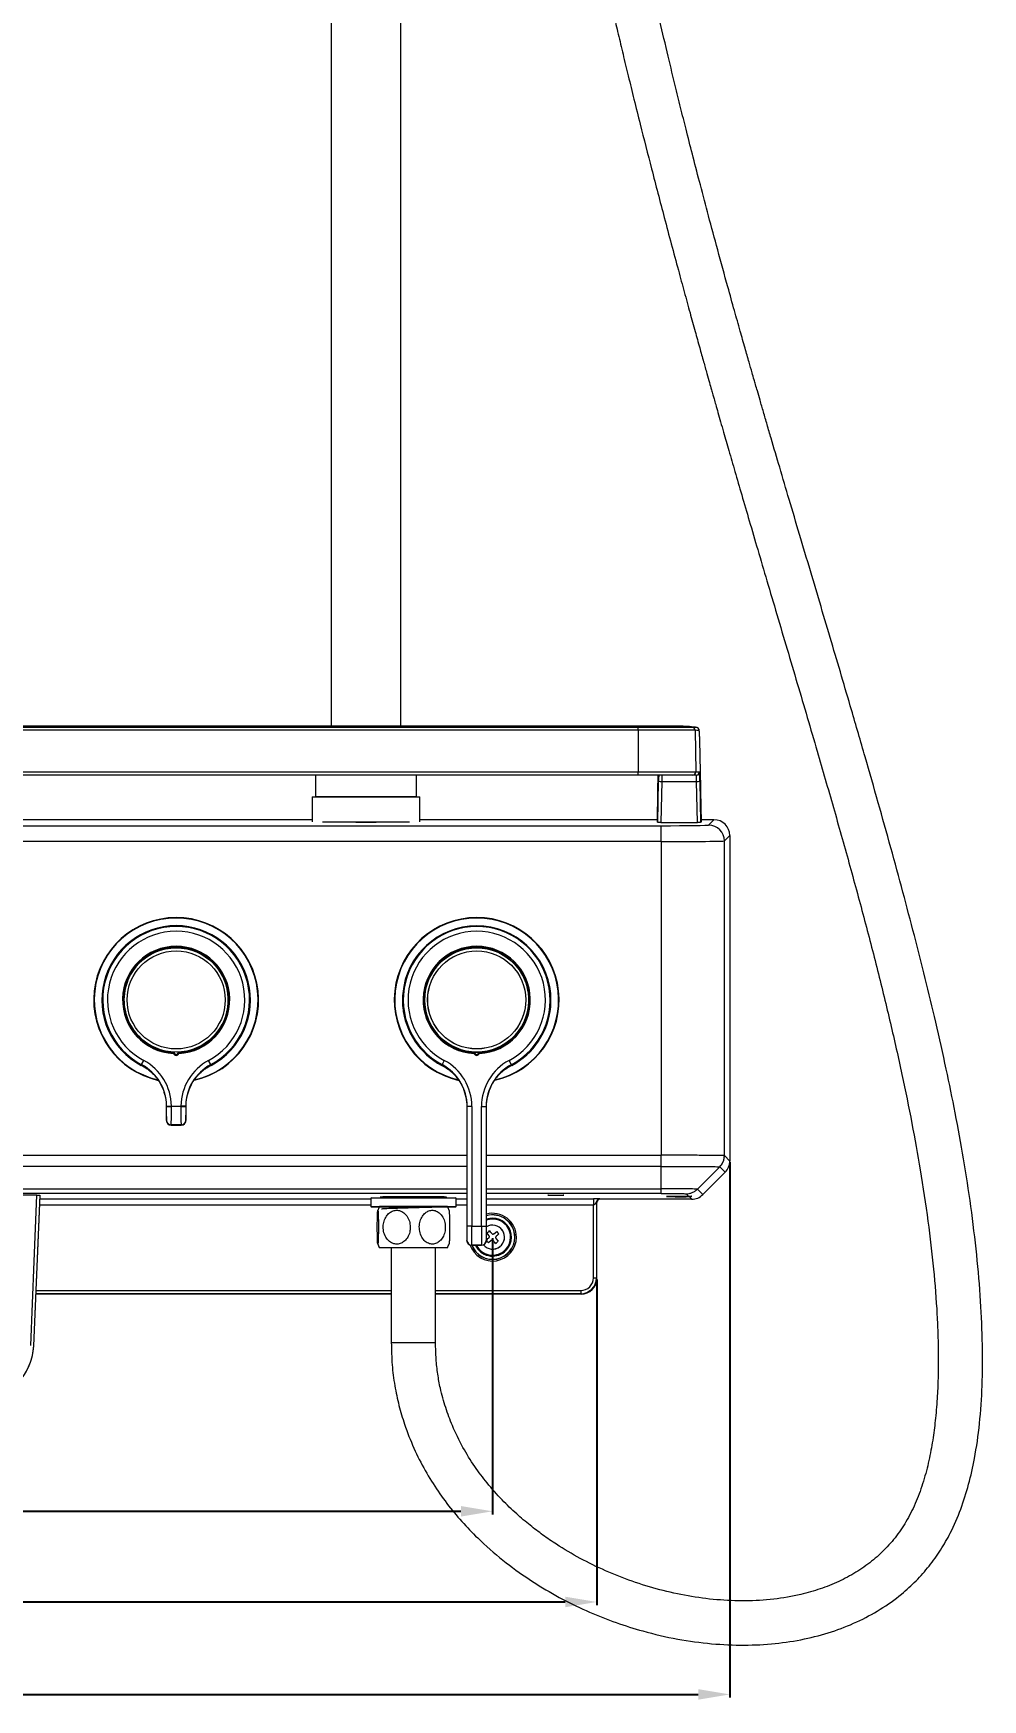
# Model space of a CAD drawing. Extents: x 1944 to 4044, y -46 to 2924.
# Drawn here: x 2562 to 2862, y 397 to 924 of the extents above; entities that cross this region are included whole.
import ezdxf

# ---------------------------------------------------------------- set-up
doc = ezdxf.new("R2010")
doc.units = 0
doc.header["$LTSCALE"] = 23.1
doc.layers.get('0').update_dxf_attribs({"linetype": 'CONTINUOUS'})
doc.layers.get('Defpoints').update_dxf_attribs({"linetype": 'CONTINUOUS'})
doc.styles.get("Standard").update_dxf_attribs({"font": 'txt.shx', "bigfont": 'whgtxt.shx'})
doc.dimstyles.get("Standard").update_dxf_attribs({"dimtxt": 2.5, "dimasz": 0.18, "dimexe": 0.18, "dimexo": 0.0625, "dimgap": 0.09, "dimtad": 0, "dimtih": 1, "dimtoh": 1, "dimdec": 4, "dimzin": 0, "dimdsep": 46, "dimtxsty": 'Standard', "dimcen": 0.09, "dimadec": 0, "dimazin": 0, "dimtp": 0.001, "dimtm": 0.001, "dimtfac": 1, "dimtdec": 4, "dimtofl": 0, "dimtmove": 0, "dimatfit": 0, "dimfxl": 0, "dimtolj": 1, "dimtzin": 0, "dimarcsym": 0})

# ---------------------------------------------------------------- blocks, each defined once
blk = doc.blocks.new('*D80')
at = {"color": 2, "lineweight": -2, "transparency": 16777216}
for p, q in [((2281.88, 566.87), (2281.88, 397.58)), ((2781.88, 566.87), (2781.88, 397.58)), ((2291.88, 398.58), (2771.88, 398.58))]:
    blk.add_line(p, q, dxfattribs=at)
at = {"color": 2, "transparency": 16777216}
for points in [[(2291.88, 400.25), (2291.88, 396.91), (2281.88, 398.58)], [(2771.88, 400.25), (2771.88, 396.91), (2781.88, 398.58)]]:
    blk.add_solid(points, dxfattribs=at)
at = {"layer": 'Defpoints', "color": 0, "transparency": 16777216}
for p in [(2281.88, 567.17), (2781.88, 567.17), (2781.88, 398.58)]:
    blk.add_point(p, dxfattribs=at)
at = {"color": 2, "transparency": 16777216, "insert": (2531.88, 412.33), "char_height": 17.5, "attachment_point": 5}
blk.add_mtext('\\A1;500', dxfattribs=at)
blk = doc.blocks.new('*D81')
at = {"color": 2, "lineweight": -2, "transparency": 16777216}
for p, q in [((2323.88, 529.79), (2323.88, 426.81)), ((2739.88, 529.79), (2739.88, 426.81)), ((2333.88, 427.81), (2729.88, 427.81))]:
    blk.add_line(p, q, dxfattribs=at)
at = {"color": 2, "transparency": 16777216}
for points in [[(2333.88, 429.48), (2333.88, 426.14), (2323.88, 427.81)], [(2729.88, 429.48), (2729.88, 426.14), (2739.88, 427.81)]]:
    blk.add_solid(points, dxfattribs=at)
at = {"layer": 'Defpoints', "color": 0, "transparency": 16777216}
for p in [(2323.88, 530.09), (2739.88, 530.09), (2739.88, 427.81)]:
    blk.add_point(p, dxfattribs=at)
at = {"color": 2, "transparency": 16777216, "insert": (2531.88, 441.56), "char_height": 17.5, "attachment_point": 5}
blk.add_mtext('\\A1;416', dxfattribs=at)
blk = doc.blocks.new('*D82')
at = {"color": 2, "lineweight": -2, "transparency": 16777216}
for p, q in [((2356.88, 542.87), (2356.88, 455.48)), ((2706.88, 542.87), (2706.88, 455.48)), ((2366.88, 456.48), (2696.88, 456.48))]:
    blk.add_line(p, q, dxfattribs=at)
at = {"color": 2, "transparency": 16777216}
for points in [[(2366.88, 458.15), (2366.88, 454.82), (2356.88, 456.48)], [(2696.88, 458.15), (2696.88, 454.82), (2706.88, 456.48)]]:
    blk.add_solid(points, dxfattribs=at)
at = {"layer": 'Defpoints', "color": 0, "transparency": 16777216}
for p in [(2356.88, 543.17), (2706.88, 543.17), (2706.88, 456.48)]:
    blk.add_point(p, dxfattribs=at)
at = {"color": 2, "transparency": 16777216, "insert": (2531.88, 470.23), "char_height": 17.5, "attachment_point": 5}
blk.add_mtext('\\A1;350', dxfattribs=at)
blk = doc.blocks.new('A$C7AF3309A')
at = {"color": 7, "linetype": 'Continuous', "lineweight": 15}
for p, q in [((374, 529.32), (374, 290.6)), ((396, 290.6), (396, 529.32)), ((471, 289.28), (471, 276.12)), ((489.01, 289.28), (489.24, 276.12)), ((29, 276.12), (471, 276.12)), ((471, 275.1), (29, 275.1)), ((369, 275.1), (369, 268.22)), ((401, 268.22), (401, 275.1)), ((471, 276.12), (489.24, 276.12)), ((471, 275.1), (471, 276.12)), ((488.24, 275.1), (471, 275.1)), ((489.41, 275.1), (488.24, 275.1)), ((489.24, 276.12), (490.41, 276.12)), ((477.25, 260.1), (477.48, 273.17)), ((478.48, 273.13), (478.25, 260.1)), ((478.48, 273.13), (489.52, 273.13)), ((489.75, 260.1), (489.52, 273.13)), ((490.52, 273.17), (490.75, 260.1)), ((368, 268.22), (368, 260.35)), ((368, 268.22), (380.79, 268.22)), ((401, 268.22), (369, 268.22)), ((380.79, 268.22), (402, 268.22)), ((402, 260.35), (402, 268.22)), ((21.7, 259.11), (478.3, 259.11)), ((368, 261.01), (23, 261.01)), ((398.74, 260.22), (371.26, 260.22)), ((385.51, 260.22), (385.3, 260.22)), ((386.76, 260.22), (386.76, 260.22)), ((477, 261.01), (402, 261.01)), ((477.25, 260.1), (477.22, 260.1)), ((478.25, 260.1), (477.25, 260.1)), ((478.25, 260.1), (489.75, 260.1)), ((478.3, 254.11), (478.3, 259.11)), ((490.75, 260.1), (489.75, 260.1)), ((490.78, 260.1), (490.75, 260.1)), ((495, 261.01), (491, 261.01)), ((495, 261.01), (493.3, 259.3)), ((478.3, 254.11), (21.7, 254.11)), ((478.3, 254.11), (478.3, 154.9)), ((498.29, 254.3), (500, 256.01)), ((498.29, 154.79), (498.29, 254.3)), ((500, 256.01), (500, 153.08)), ((310.59, 212.06), (310.58, 212.03)), ((310.59, 212.06), (310.59, 212.05)), ((309.59, 209.92), (309.58, 209.89)), ((309.58, 209.9), (309.58, 209.89)), ((314.06, 183.55), (314.77, 184.87)), ((324.3, 187.41), (324.3, 187.54)), ((324.4, 187.39), (324.4, 187.39)), ((325.6, 187.39), (325.6, 187.39)), ((325.7, 187.54), (325.7, 187.41)), ((335.94, 183.55), (335.23, 184.87)), ((409.76, 184.87), (409.05, 183.55)), ((418.78, 187.57), (418.81, 187.57)), ((418.78, 187.57), (418.79, 187.57)), ((419.29, 187.41), (419.29, 187.55)), ((419.39, 187.39), (419.39, 187.39)), ((420.59, 187.39), (420.59, 187.39)), ((420.69, 187.55), (420.69, 187.41)), ((421.14, 187.56), (421.17, 187.57)), ((421.16, 187.57), (421.17, 187.57)), ((430.22, 184.87), (430.93, 183.54)), ((313.93, 183.3), (314.06, 183.55)), ((335.94, 183.55), (336.07, 183.31)), ((408.93, 183.31), (409.05, 183.55)), ((430.93, 183.54), (431.06, 183.3)), ((321.88, 170.41), (321.88, 170.3)), ((321.88, 170.41), (321.88, 170.33)), ((321.99, 170.33), (321.88, 170.33)), ((321.99, 170.46), (323.49, 170.47)), ((321.99, 170.33), (321.99, 170.46)), ((323.49, 170.47), (326.52, 170.47)), ((323.49, 170.47), (323.49, 170.28)), ((326.51, 170.28), (326.52, 170.47)), ((328.01, 170.46), (326.52, 170.47)), ((328.01, 170.46), (328.01, 170.33)), ((328.12, 170.33), (328.01, 170.33)), ((328.12, 170.33), (328.12, 170.44)), ((328.12, 170.33), (328.12, 170.41)), ((416.87, 170.33), (416.86, 132.45)), ((416.98, 170.33), (416.87, 170.33)), ((416.96, 132.47), (416.98, 170.33)), ((418.48, 170.33), (416.98, 170.33)), ((418.48, 170.33), (418.46, 132.47)), ((421.49, 132.47), (421.5, 170.33)), ((421.5, 170.33), (423, 170.33)), ((423, 170.33), (422.99, 132.47)), ((423.11, 170.33), (423, 170.33)), ((423.09, 132.44), (423.11, 170.33)), ((321.92, 165.94), (321.95, 165.97)), ((323.45, 164.47), (323.42, 164.44)), ((326.55, 164.47), (323.45, 164.47)), ((326.58, 164.44), (326.55, 164.47)), ((328.05, 165.97), (328.08, 165.94)), ((498.29, 154.79), (498.29, 154.79)), ((500, 153.08), (498.29, 154.79)), ((478.3, 144.3), (478.3, 151.39)), ((489.76, 144.18), (496.83, 151.25)), ((491.46, 142.47), (498.54, 149.55)), ((496.83, 151.25), (496.83, 151.25)), ((496.83, 151.25), (498.54, 149.55)), ((281.87, 142.29), (279.86, 94.66)), ((281.87, 142.29), (281.89, 142.31)), ((486.22, 142.71), (487.06, 141.88)), ((491.46, 142.47), (489.76, 144.18)), ((279.97, 94.65), (281.98, 142.17)), ((386.7, 141.49), (386.5, 141.29)), ((386.5, 141.29), (386.5, 138.69)), ((404.64, 141.29), (386.5, 141.29)), ((386.5, 138.69), (386.7, 138.49)), ((386.5, 138.69), (413.5, 138.69)), ((386.7, 141.49), (413.3, 141.49)), ((413.3, 138.49), (386.7, 138.49)), ((410.74, 138.66), (389.24, 138.66)), ((389.54, 141.64), (389.5, 141.62)), ((413.5, 141.29), (404.64, 141.29)), ((410.5, 141.49), (410.5, 141.66)), ((413.5, 141.29), (413.3, 141.49)), ((413.3, 138.49), (413.5, 138.69)), ((413.5, 138.69), (413.5, 141.29)), ((456.88, 116.13), (456.88, 139.17)), ((457.88, 140.13), (457.88, 116.13)), ((458, 140.01), (457.88, 140.13)), ((458, 116.01), (458, 140.01)), ((458.88, 141.13), (459, 141.01)), ((487.93, 141.01), (459, 141.01)), ((487.12, 141.81), (487.93, 141.01)), ((418.46, 132.47), (416.96, 132.47)), ((418.46, 132.47), (421.49, 132.47)), ((421.49, 132.47), (422.99, 132.47)), ((416.9, 127.95), (416.92, 127.97)), ((418.42, 126.47), (418.4, 126.44)), ((421.53, 126.47), (418.42, 126.47)), ((421.55, 126.44), (421.53, 126.47)), ((423.03, 127.97), (423.05, 127.94)), ((423.91, 129.45), (423.21, 130.32)), ((423.51, 127.42), (423.57, 127.36)), ((424.56, 127.92), (423.68, 127.22)), ((424.09, 130.99), (423.71, 130.77)), ((425.44, 130.1), (426.32, 130.8)), ((425.91, 127.02), (426.21, 127.19)), ((426.09, 128.56), (426.79, 127.69)), ((426.57, 130.53), (426.43, 130.66)), ((426.49, 127.41), (426.77, 127.73)), ((426.92, 130.06), (426.79, 130.26)), ((410.74, 125.66), (389.24, 125.66)), ((392.99, 125.66), (392.99, 95.66)), ((406.99, 95.66), (406.99, 125.66)), ((418.4, 126.44), (421.55, 126.44)), ((456.88, 116.13), (457.88, 116.13)), ((457.88, 116.13), (458, 116.01)), ((392.99, 111.01), (280.67, 111.01)), ((453, 111.01), (406.99, 111.01)), ((452.88, 112.13), (452.88, 111.13)), ((453, 111.01), (452.88, 111.13)), ((279.86, 94.66), (279.97, 94.65))]:
    blk.add_line(p, q, dxfattribs=at)
at = {"color": 8, "linetype": 'Continuous', "lineweight": 15}
for p, q in [((21.7, 154.9), (416.87, 154.9)), ((423.1, 154.9), (478.3, 154.9)), ((416.86, 151.39), (21.7, 151.39)), ((478.3, 151.39), (423.1, 151.39)), ((21.7, 144.3), (416.86, 144.3)), ((416.86, 142.82), (21.7, 142.82)), ((423.1, 144.3), (478.3, 144.3)), ((478.3, 142.82), (423.1, 142.82)), ((386.5, 139.17), (281.85, 139.17)), ((281.94, 141.17), (386.5, 141.17)), ((413.5, 141.17), (416.86, 141.17)), ((416.86, 139.17), (413.5, 139.17)), ((423.1, 141.17), (456.88, 141.17)), ((456.88, 139.17), (423.1, 139.17)), ((392.99, 111.13), (280.67, 111.13)), ((280.71, 112.13), (392.99, 112.13)), ((406.99, 112.13), (452.88, 112.13)), ((452.88, 111.13), (406.99, 111.13)), ((393, 95.66), (406.99, 95.66))]:
    blk.add_line(p, q, dxfattribs=at)
at = {"color": 7, "linetype": 'Continuous', "lineweight": 15, "flags": 128}
for points in [[(250, 290.25), (252, 290.25), (260, 290.25), (292, 290.25), (420, 290.25), (439.97, 290.25), (471, 290.25)], [(471, 289.28), (471, 289.45), (471, 289.62), (471, 289.78), (471, 289.92), (471, 290.04), (471, 290.13), (471, 290.21), (471, 290.25)], [(488.18, 290.25), (488.77, 290.24), (489.33, 290.23)], [(471, 289.28), (422.5, 289.28), (250, 289.28)], [(490.32, 289.25), (489.62, 289.27), (489.01, 289.28)], [(491.01, 260.26), (490.84, 270.19), (490.72, 276.94), (490.66, 280.26)], [(477.25, 275.1), (477.16, 270.17), (476.99, 260.26)], [(324.4, 187.4), (324.4, 187.39), (324.4, 187.39)], [(325.6, 187.39), (325.6, 187.39), (325.6, 187.4)], [(419.39, 187.4), (419.39, 187.39), (419.39, 187.39)], [(420.59, 187.39), (420.59, 187.39), (420.59, 187.4)], [(323.42, 164.44), (325, 164.44), (326.58, 164.44)], [(279.02, 94.69), (280.12, 121.33), (280.99, 142.28)], [(423.08, 127.96), (423.25, 127.71), (423.27, 127.68)]]:
    blk.add_lwpolyline(points, dxfattribs=at)
at = {"color": 7, "linetype": 'Continuous', "lineweight": 15}
for centre, radius in [((325, 204.02), 16.49), ((325, 204.02), 15.51), ((420, 204.02), 16.49), ((420, 204.02), 15.51), ((420, 204.02), 15.49)]:
    blk.add_circle(centre, radius, dxfattribs=at)
for centre, radius, start, end in [((488.01, 289.26), 1, 0.9957, 80.4624), ((489.32, 289.23), 1, 0.9924, 82.1589), ((488.24, 276.1), 1, 270.0056, 1.0054), ((489.41, 276.1), 1, 270.0056, 1.0054), ((478.5, 288.14), 15.01, 266.0909, 269.9096), ((489.5, 288.14), 15.01, 270.0901, 273.9094), ((493.29, 254.3), 5, 0.0115, 89.9885), ((325, 204.02), 26.05, 282.6005, 257.502), ((325, 204.02), 23.49, 298.1153, 241.8903), ((325, 204.02), 23.21, 298.1153, 241.8903), ((420, 204.02), 26.05, 282.6014, 257.4901), ((420, 204.02), 23.21, 298.093, 241.8681), ((325, 204.02), 21.71, 298.1153, 241.8903), ((420, 204.02), 21.71, 298.093, 241.8681), ((325, 204.02), 16.95, 272.8752, 267.1304), ((325, 204.02), 16.65, 272.0681, 267.9375), ((325, 204.02), 16.63, 272.4155, 267.5901), ((325, 204.02), 16.5, 272.4345, 150.8412), ((420, 204.02), 16.95, 272.8529, 267.1082), ((420, 204.02), 16.65, 272.0459, 267.9152), ((420, 204.02), 16.63, 272.3933, 267.5678), ((420, 204.02), 16.5, 24.9157, 265.7541), ((420, 204.02), 16.5, 274.0772, 265.7541), ((310.77, 211.96), 0.2, 150.8412, 153.7988), ((420, 204.02), 16.5, 274.0772, 24.9157), ((325, 204.02), 16.5, 159.1644, 268.5157), ((309.77, 209.82), 0.2, 156.2068, 159.1644), ((420, 204.02), 23.49, 185.3966, 241.8681), ((420, 204.02), 23.49, 298.093, 354.5645), ((307, 170.33), 16.49, 0.4935, 61.8903), ((325, 187.39), 0.9, 199.3335, 340.6721), ((325, 187.39), 0.6, 180.8036, 359.202), ((343, 170.33), 16.49, 118.1153, 179.5121), ((401.99, 170.34), 16.49, 359.9806, 61.8681), ((418.79, 187.77), 0.2, 265.7541, 268.7117), ((419.99, 187.39), 0.9, 199.3113, 340.6498), ((419.99, 187.39), 0.6, 180.7813, 359.1798), ((421.16, 187.77), 0.2, 271.1196, 274.0772), ((437.99, 170.32), 16.49, 118.093, 179.9806), ((307, 170.33), 14.71, 60.0808, 61.8903), ((307, 170.33), 14.99, 0.4935, 61.8903), ((343, 170.33), 14.99, 118.1153, 179.5121), ((343, 170.33), 14.71, 118.1153, 119.9248), ((401.99, 170.34), 14.71, 60.0586, 61.8681), ((401.99, 170.34), 14.99, 359.9806, 61.8681), ((437.99, 170.32), 14.99, 118.093, 179.9806), ((437.99, 170.32), 14.71, 118.093, 119.9026), ((323.12, 182.51), 12.24, 264.6905, 271.7208), ((326.88, 182.51), 12.24, 268.2848, 275.3151), ((323.42, 165.94), 1.5, 180.0079, 269.9977), ((323.45, 165.97), 1.5, 180.0079, 269.9977), ((326.55, 165.97), 1.5, 270.0079, 359.9977), ((326.58, 165.94), 1.5, 270.0079, 359.9977), ((493.29, 154.79), 5, 315.0081, 359.9941), ((402.58, 132.16), 14.83, 154.7427, 159.1269), ((397.41, 132.16), 14.83, 20.8742, 25.2573), ((425, 129.01), 3.79, 220.7148, 120.5359), ((425, 129.01), 7.01, 0, 106.0595), ((425, 129.01), 6, 308.888, 108.897), ((425, 129.01), 5.7, 308.888, 109.5391), ((402.58, 132.16), 14.83, 200.8406, 205.9892), ((397.41, 132.16), 14.83, 334.0108, 339.1603), ((418.4, 127.94), 1.5, 179.9857, 269.9754), ((418.42, 127.97), 1.5, 179.9857, 269.9754), ((425, 129.01), 7.01, 201.7122, 0), ((421.53, 127.97), 1.5, 269.9857, 359.9754), ((421.55, 127.94), 1.5, 269.9857, 359.9754), ((425, 129.01), 6, 205.8521, 308.888), ((425, 129.01), 5.7, 207.2391, 308.888), ((262, 95.41), 17.99, 270, 357.5829)]:
    blk.add_arc(centre, radius, start, end, dxfattribs=at)
at = {"color": 8, "linetype": 'Continuous', "lineweight": 15}
for centre, radius, start, end in [((325, 204.02), 25.9, 282.8269, 257.1414), ((420, 204.02), 25.9, 282.8339, 257.1411), ((325, 204.02), 16.5, 272.3313, 150.8412), ((325, 204.02), 16.5, 159.1644, 267.6743), ((425, 129.01), 3.79, 308.888, 120.9144), ((425, 129.01), 7.05, 0, 105.9694), ((425, 129.01), 7.55, 0, 104.7054), ((425, 129.01), 7.55, 199.0954, 0), ((425, 129.01), 7.05, 201.5901, 0), ((425, 129.01), 3.79, 220.9403, 308.888)]:
    blk.add_arc(centre, radius, start, end, dxfattribs=at)
blk.add_ellipse((477.54, 273.12), major_axis=(0.05, 3), ratio=0.019622, start_param=0.849189, end_param=1.553686, dxfattribs=at)
at = {"color": 7, "linetype": 'Continuous', "lineweight": 15}
for centre, major_axis, ratio, start_param, end_param in [((478.54, 273.1), (0.05, 2), 0.029422, 0.000771, 1.554114), ((489.46, 273.1), (-0.05, 2), 0.029324, 4.729074, 6.282417), ((490.46, 273.12), (-0.05, 3), 0.019557, 4.729501, 6.282844), ((385, 260.35), (10.5, 0), 0.013091, 4.405883, 4.712389), ((385, 260.35), (10.5, 0), 0.013091, 4.712389, 5.018895), ((478.3, 259.31), (15, 0), 0.013091, 4.712389, 6.270095), ((495, 256.01), (3.54, 3.54), 0.999829, 5.497873, 7.068498), ((478.3, 254.31), (20, 0), 0.009818, 4.712389, 6.270095), ((420, 203.93), (0.01, 23.49), 0.999992, 4.80212, 7.76425), ((321.95, 170.47), (0, 4.5), 0.008727, 3.150319, 4.681008), ((323.45, 170.47), (0, 6), 0.006545, 3.150319, 4.681008), ((326.55, 170.47), (0, 6), 0.006545, 1.602177, 3.132866), ((328.05, 170.47), (0, 4.5), 0.008727, 1.602177, 3.132866), ((495, 153.08), (3.54, -3.54), 0.999829, 0.000086, 0.785312), ((487.93, 146.01), (-3.54, 3.54), 0.999829, 2.35628, 3.141678), ((400, 141.66), (10.5, 0), 0.013091, 1.570796, 3.141593), ((400, 141.66), (10.5, 0), 0.013091, 0, 1.570796), ((459, 140.01), (0.707, -0.707), 0.999829, 2.35628, 3.926905), ((484, 141.85), (4, 0), 0.013091, 0.701186, 5.60818), ((416.92, 132.47), (0, 4.5), 0.008727, 3.150319, 4.712389), ((418.42, 132.47), (0, 6), 0.006545, 3.150319, 4.712389), ((421.53, 132.47), (0, 6), 0.006545, 1.570796, 3.132866), ((423.03, 132.47), (0, 4.5), 0.008727, 1.570796, 3.132866), ((452.88, 116.13), (2.83, -2.83), 0.999829, 5.497873, 7.068498), ((452.88, 116.13), (3.54, -3.54), 0.999897, 5.497873, 7.068498), ((453, 116.01), (3.54, -3.54), 0.999829, 5.497873, 7.068498)]:
    blk.add_ellipse(centre, major_axis=major_axis, ratio=ratio, start_param=start_param, end_param=end_param, dxfattribs=at)
blk.add_ellipse((445, 142.25), major_axis=(2.5, 0), ratio=0.013091, dxfattribs=at)
for points, knots in [([(393, 95.66), (393.05, 93.31), (393.15, 88.74), (394.01, 82.1), (395.33, 75.82), (397.3, 69.19), (400.01, 62.28), (403.59, 55.19), (407.68, 48.63), (412.19, 42.59), (417.05, 37.05), (423, 31.18), (430.14, 25.2), (438.5, 19.39), (447, 14.48), (455.51, 10.39), (463.99, 7.05), (473.27, 4.11), (483.34, 1.78), (494.08, 0.3), (504.4, -0.16), (514.21, 0.34), (523.45, 1.75), (532.09, 4.02), (540.14, 7.15), (547.59, 11.14), (553.83, 15.6), (558.94, 20.27), (563.07, 24.93), (566.7, 30), (570.12, 36), (573.13, 42.97), (575.61, 50.86), (577.63, 59.9), (579.1, 70.31), (579.88, 82.32), (579.95, 95.22), (579.34, 109.03), (578.11, 123.63), (576.28, 138.65), (573.97, 153.61), (571.33, 168.1), (568.38, 182.5), (565.2, 196.69), (561.81, 210.76), (558.33, 224.48), (554.7, 238.24), (550.89, 252.24), (546.9, 266.48), (542.75, 281), (538.88, 294.33), (535.32, 306.47), (532.1, 317.36), (528.81, 328.46), (525.45, 339.77), (522.09, 351.07), (518.85, 361.99), (515.85, 372.13), (513.53, 380.02), (511.83, 385.86), (510.66, 389.86), (509.63, 393.42), (508.79, 396.31), (508.17, 398.46), (507.62, 400.36), (506.94, 402.72), (505.99, 406.04), (504.73, 410.44), (503.19, 415.87), (501.38, 422.33), (498.99, 430.89), (496.25, 440.89), (493.35, 451.65), (490.77, 461.4), (488.49, 470.23), (486.48, 478.1), (484.66, 485.38), (482.69, 493.38), (480.42, 502.78), (477.81, 513.88), (475.06, 525.97), (471.93, 540.19), (468.59, 556.09), (465.19, 573.19), (462.06, 589.82), (459.65, 603.5), (457.84, 614.33), (456.53, 622.42), (455.29, 630.37), (454.08, 638.42), (452.86, 646.89), (451.5, 656.8), (450.01, 668.39), (448.42, 681.8), (446.84, 696.49), (445.33, 712.49), (444.05, 728.46), (442.99, 744.26), (442.16, 759.72), (441.52, 776.08), (441.09, 793.37), (441.03, 805.2), (441, 811.27)], [0, 0, 0, 0, 0.006812, 0.013239, 0.019404, 0.025414, 0.033267, 0.040934, 0.048404, 0.055687, 0.062807, 0.069779, 0.079965, 0.089819, 0.099324, 0.108463, 0.117247, 0.125777, 0.136747, 0.147234, 0.157224, 0.166717, 0.17573, 0.184296, 0.192594, 0.20073, 0.208761, 0.214759, 0.220776, 0.2268, 0.232804, 0.24079, 0.248793, 0.256816, 0.267676, 0.279273, 0.291784, 0.305194, 0.31947, 0.334337, 0.349136, 0.363402, 0.37707, 0.391793, 0.40557, 0.419072, 0.432841, 0.446872, 0.461163, 0.475721, 0.490672, 0.501435, 0.512413, 0.523608, 0.535021, 0.546645, 0.557804, 0.568043, 0.577333, 0.581637, 0.585692, 0.589431, 0.592375, 0.594423, 0.595919, 0.598131, 0.601531, 0.605952, 0.611405, 0.617901, 0.625407, 0.637186, 0.647968, 0.657727, 0.666439, 0.674424, 0.681286, 0.688216, 0.698303, 0.709327, 0.721305, 0.734254, 0.751567, 0.768447, 0.784812, 0.800649, 0.808727, 0.816655, 0.824429, 0.832078, 0.840256, 0.849239, 0.861096, 0.87415, 0.888426, 0.903952, 0.920761, 0.934893, 0.949859, 0.965682, 0.982387, 1, 1, 1, 1]), ([(427, 811.27), (427.04, 803.82), (427.13, 789.22), (427.78, 767.81), (428.74, 747.33), (430.01, 727.78), (431.51, 709.13), (433.22, 691.36), (435.08, 674.47), (437.22, 657.18), (439.63, 639.61), (442.31, 621.93), (445.02, 605.5), (447.71, 590.29), (450.34, 576.29), (452.87, 563.47), (455.27, 551.79), (457.53, 541.21), (459.61, 531.73), (461.51, 523.3), (463.19, 515.99), (464.75, 509.36), (466.28, 502.91), (467.94, 496.03), (469.75, 488.66), (472.19, 478.87), (475.36, 466.38), (479.38, 450.98), (482.86, 438.01), (485.58, 427.97), (487.35, 421.52), (488.98, 415.64), (490.41, 410.49), (491.65, 406.06), (492.68, 402.39), (493.51, 399.44), (494.15, 397.19), (494.63, 395.48), (495.08, 393.91), (495.61, 392.05), (496.29, 389.64), (497.12, 386.74), (498.26, 382.73), (499.77, 377.5), (501.68, 370.88), (503.83, 363.48), (506.23, 355.24), (508.89, 346.18), (511.8, 336.31), (514.9, 325.83), (518.1, 315.02), (521.31, 304.16), (524.48, 293.4), (528.3, 280.32), (532.73, 265.01), (537.66, 247.51), (542.35, 230.31), (546.73, 213.41), (550.77, 196.83), (554.4, 180.72), (557.55, 165.26), (560.34, 149.81), (562.67, 134.44), (564.46, 119.19), (565.4, 107.13), (565.8, 97.99), (565.93, 91.53), (565.87, 85.15), (565.61, 78.57), (565.1, 72.05), (564.29, 65.51), (563.16, 59.12), (561.54, 52.62), (559.38, 46.29), (556.63, 40.38), (553.28, 35.11), (549.36, 30.47), (544.88, 26.4), (539.89, 22.9), (534.43, 19.99), (528.59, 17.67), (521.73, 15.72), (513.81, 14.37), (504.9, 13.85), (495.84, 14.22), (486.78, 15.42), (477.84, 17.39), (469.13, 20.06), (460.72, 23.39), (452.72, 27.3), (446.16, 31.18), (440.93, 34.76), (436.73, 37.95), (432.4, 41.63), (427.81, 46.05), (423.36, 51.05), (419.2, 56.59), (415.46, 62.63), (412.42, 68.88), (410.07, 75.16), (408.57, 80.62), (407.63, 85.77), (407.09, 90.58), (407.03, 93.92), (406.99, 95.66)], [0, 0, 0, 0, 0.022581, 0.044206, 0.064898, 0.084678, 0.103564, 0.121575, 0.138728, 0.155039, 0.174372, 0.192428, 0.209234, 0.224816, 0.2392, 0.252382, 0.264417, 0.275326, 0.285131, 0.293849, 0.301497, 0.30785, 0.314465, 0.321608, 0.329272, 0.337449, 0.352193, 0.368289, 0.385685, 0.392863, 0.399792, 0.40595, 0.411344, 0.415984, 0.419877, 0.422904, 0.425261, 0.426953, 0.428289, 0.430219, 0.432806, 0.435893, 0.439332, 0.445441, 0.452399, 0.46019, 0.468795, 0.478394, 0.488794, 0.499966, 0.5115, 0.522936, 0.534272, 0.545502, 0.5642, 0.582566, 0.600582, 0.618226, 0.635484, 0.652288, 0.668247, 0.683309, 0.699891, 0.715355, 0.729884, 0.736556, 0.743101, 0.7495, 0.75592, 0.763074, 0.769341, 0.775939, 0.782758, 0.789655, 0.796227, 0.802464, 0.808536, 0.814599, 0.820741, 0.826965, 0.833291, 0.839746, 0.848562, 0.857595, 0.86677, 0.876028, 0.885303, 0.894533, 0.903683, 0.912709, 0.921567, 0.926789, 0.931941, 0.93758, 0.944028, 0.951257, 0.957874, 0.965041, 0.972759, 0.978898, 0.985342, 0.989887, 0.994736, 1, 1, 1, 1]), ([(483.96, 290.6), (483.97, 290.6), (484.03, 290.6), (483.71, 290.6), (483.03, 290.6), (481.91, 290.6), (480.45, 290.6), (478.67, 290.6), (476.63, 290.6), (474.41, 290.6), (470.88, 290.6), (466.09, 290.6), (460.09, 290.6), (454.03, 290.6), (447.62, 290.6), (440.6, 290.6), (432.69, 290.6), (423.49, 290.6), (412.91, 290.6), (400.87, 290.6), (387.74, 290.6), (373.51, 290.6), (358.19, 290.6), (342.11, 290.6), (325.33, 290.6), (307.88, 290.6), (289.45, 290.6), (270.05, 290.6), (256.79, 290.6), (250, 290.6)], [0, 0, 0, 0, 0.0005051, 0.0101197, 0.0197654, 0.0294583, 0.0391896, 0.048949, 0.0587291, 0.0685173, 0.0783105, 0.1030428, 0.1279623, 0.153073, 0.1784891, 0.2077466, 0.2405567, 0.2769191, 0.3223381, 0.3723019, 0.42681, 0.4858617, 0.5494564, 0.6175937, 0.6859979, 0.7584403, 0.8349211, 0.9154407, 1, 1, 1, 1]), ([(471, 290.25), (472.07, 290.25), (474.2, 290.25), (477.2, 290.25), (479.9, 290.25), (482.26, 290.25), (484.29, 290.25), (485.95, 290.25), (487.17, 290.25), (487.98, 290.25), (488.11, 290.25), (488.18, 290.25)], [0, 0, 0, 0, 0.120159, 0.240318, 0.34906, 0.457803, 0.566547, 0.675292, 0.782498, 0.891249, 1, 1, 1, 1]), ([(489.15, 290.23), (487.43, 290.42), (484.25, 290.77), (481.07, 290.44), (479.61, 290.28)], [0, 0, 0, 0, 0.539749, 1, 1, 1, 1]), ([(490.51, 286), (490.51, 286.2), (490.49, 286.85), (490.45, 287.72), (490.4, 288.58), (490.37, 289.05), (490.33, 289.31), (490.31, 289.46), (490.22, 289.7), (490.08, 289.91), (489.86, 290.09), (489.65, 290.18), (489.52, 290.21), (489.47, 290.22), (489.46, 290.22)], [0, 0, 0, 0, 0.086499, 0.281307, 0.477596, 0.675165, 0.780133, 0.85802, 0.884847, 0.915384, 0.952766, 0.982927, 0.995501, 1, 1, 1, 1]), ([(489.01, 289.28), (488.94, 289.28), (488.8, 289.28), (487.96, 289.28), (486.67, 289.28), (484.93, 289.28), (482.8, 289.28), (480.33, 289.28), (477.5, 289.28), (474.36, 289.28), (472.12, 289.28), (471, 289.28)], [0, 0, 0, 0, 0.108749, 0.217498, 0.324698, 0.433446, 0.542195, 0.650943, 0.75969, 0.879845, 1, 1, 1, 1]), ([(490.66, 280.26), (490.64, 281.27), (490.6, 283.29), (490.54, 285.3), (490.52, 285.98), (490.52, 286)], [0, 0, 0, 0, 0.493114, 0.986419, 1, 1, 1, 1]), ([(310.58, 212.03), (310.57, 212.02), (310.55, 211.98), (310.48, 211.85), (310.34, 211.58), (310.17, 211.23), (309.99, 210.86), (309.83, 210.5), (309.7, 210.19), (309.63, 210), (309.6, 209.94), (309.59, 209.92)], [0, 0, 0, 0, 0.01811, 0.149262, 0.281195, 0.413744, 0.546196, 0.678523, 0.810523, 0.942229, 1, 1, 1, 1]), ([(396.61, 206.04), (396.55, 205.05), (396.47, 203.68), (396.58, 202.22), (396.62, 201.81)], [0, 0, 0, 0, 0.717007, 1, 1, 1, 1]), ([(443.38, 201.8), (443.44, 202.85), (443.53, 204.31), (443.42, 205.65), (443.39, 206.02)], [0, 0, 0, 0, 0.716947, 1, 1, 1, 1]), ([(324.4, 187.39), (324.4, 187.38), (324.39, 187.38), (324.36, 187.34), (324.3, 187.28), (324.23, 187.2), (324.18, 187.13), (324.15, 187.1), (324.15, 187.1)], [0, 0, 0, 0, 0.156383, 0.311914, 0.533236, 0.759134, 0.993214, 1, 1, 1, 1]), ([(324.3, 187.41), (324.31, 187.41), (324.32, 187.41), (324.38, 187.4), (324.4, 187.4)], [0, 0, 0, 0, 0.621861, 1, 1, 1, 1]), ([(325.6, 187.4), (325.61, 187.4), (325.66, 187.4), (325.7, 187.41), (325.7, 187.41), (325.7, 187.41)], [0, 0, 0, 0, 0.180261, 0.80288, 1, 1, 1, 1]), ([(325.85, 187.1), (325.85, 187.1), (325.82, 187.13), (325.77, 187.2), (325.7, 187.28), (325.64, 187.34), (325.61, 187.38), (325.6, 187.38), (325.6, 187.39)], [0, 0, 0, 0, 0.006786, 0.240866, 0.466764, 0.688086, 0.843617, 1, 1, 1, 1]), ([(418.81, 187.57), (418.82, 187.57), (418.87, 187.57), (419.01, 187.56), (419.32, 187.54), (419.71, 187.53), (420.12, 187.53), (420.52, 187.54), (420.85, 187.55), (421.05, 187.56), (421.12, 187.56), (421.14, 187.56)], [0, 0, 0, 0, 0.01811, 0.149262, 0.281195, 0.413744, 0.546196, 0.678523, 0.810523, 0.942229, 1, 1, 1, 1]), ([(419.39, 187.39), (419.39, 187.38), (419.39, 187.38), (419.35, 187.34), (419.29, 187.28), (419.22, 187.2), (419.17, 187.13), (419.15, 187.1), (419.14, 187.1)], [0, 0, 0, 0, 0.156383, 0.311914, 0.533236, 0.759134, 0.993214, 1, 1, 1, 1]), ([(419.29, 187.41), (419.3, 187.41), (419.31, 187.41), (419.37, 187.4), (419.39, 187.4)], [0, 0, 0, 0, 0.621861, 1, 1, 1, 1]), ([(420.59, 187.4), (420.61, 187.4), (420.65, 187.4), (420.69, 187.41), (420.69, 187.41), (420.69, 187.41)], [0, 0, 0, 0, 0.180261, 0.80288, 1, 1, 1, 1]), ([(420.84, 187.1), (420.84, 187.1), (420.82, 187.13), (420.77, 187.2), (420.69, 187.28), (420.64, 187.34), (420.6, 187.38), (420.6, 187.38), (420.59, 187.39)], [0, 0, 0, 0, 0.006786, 0.240866, 0.466764, 0.688086, 0.843617, 1, 1, 1, 1]), ([(314.34, 183.08), (314.64, 182.92), (315.24, 182.6), (316.02, 182.07), (316.63, 181.6), (317.1, 181.21), (317.59, 180.77), (318.64, 179.61), (319.78, 178.06), (320.38, 176.78), (320.74, 176.02)], [0, 0, 0, 0, 0.247607, 0.495014, 0.598716, 0.604816, 0.732003, 0.811383, 0.888329, 1, 1, 1, 1]), ([(317.81, 180.51), (317.64, 180.68), (317.29, 181.04), (316.81, 181.46), (316.12, 182), (315.59, 182.37), (315.17, 182.61), (315.05, 182.69)], [0, 0, 0, 0, 0.0960859, 0.206087, 0.3937652, 0.8157316, 1, 1, 1, 1]), ([(329.32, 176.17), (329.45, 176.45), (329.92, 177.49), (330.54, 178.47), (331.32, 179.53), (331.91, 180.24), (332.55, 180.89), (333.18, 181.45), (333.94, 182.05), (334.76, 182.6), (335.36, 182.92), (335.66, 183.08)], [0, 0, 0, 0, 0.041505, 0.153492, 0.15492, 0.235381, 0.301657, 0.368308, 0.501439, 0.750626, 1, 1, 1, 1]), ([(334.94, 182.68), (334.82, 182.61), (334.41, 182.38), (333.83, 181.96), (333.14, 181.43), (332.62, 180.93), (332.44, 180.76)], [0, 0, 0, 0, 0.187859, 0.63519, 0.874376, 1, 1, 1, 1]), ([(409.33, 183.08), (409.63, 182.92), (410.24, 182.6), (411.04, 182.06), (411.68, 181.56), (412.1, 181.2), (412.44, 180.89), (413.08, 180.24), (414.13, 179), (415.07, 177.5), (415.54, 176.46), (415.67, 176.18)], [0, 0, 0, 0, 0.249372, 0.498557, 0.618669, 0.631717, 0.698367, 0.764642, 0.845103, 0.958495, 1, 1, 1, 1]), ([(413.05, 180.25), (412.81, 180.5), (412.41, 180.92), (411.85, 181.42), (411.14, 181.99), (410.59, 182.37), (410.17, 182.61), (410.05, 182.68)], [0, 0, 0, 0, 0.122174, 0.202276, 0.420396, 0.827924, 1, 1, 1, 1]), ([(424.31, 176.17), (424.65, 176.88), (425.21, 178.03), (425.97, 179.08), (426.59, 179.88), (427.4, 180.77), (428.14, 181.42), (428.96, 182.07), (429.75, 182.6), (430.35, 182.92), (430.65, 183.08)], [0, 0, 0, 0, 0.105193, 0.170942, 0.182812, 0.262761, 0.390859, 0.50144, 0.750619, 1, 1, 1, 1]), ([(429.95, 182.68), (429.82, 182.61), (429.4, 182.37), (428.87, 182), (428.19, 181.46), (427.71, 181.04), (427.35, 180.68), (427.18, 180.51)], [0, 0, 0, 0, 0.183527, 0.606054, 0.793788, 0.89976, 1, 1, 1, 1]), ([(320.74, 176.02), (321.02, 175.25), (321.59, 173.67), (321.86, 171.75), (321.88, 170.64), (321.88, 170.41)], [0, 0, 0, 0, 0.433485, 0.879888, 1, 1, 1, 1]), ([(328.12, 170.41), (328.13, 170.7), (328.15, 171.83), (328.44, 173.8), (329.03, 175.37), (329.32, 176.17)], [0, 0, 0, 0, 0.142805, 0.564062, 1, 1, 1, 1]), ([(415.67, 176.18), (416.02, 175.23), (416.71, 173.36), (416.82, 171.33), (416.87, 170.33)], [0, 0, 0, 0, 0.5075455, 1, 1, 1, 1]), ([(423.11, 170.33), (423.11, 170.35), (423.11, 171.35), (423.3, 173.38), (423.97, 175.23), (424.31, 176.17)], [0, 0, 0, 0, 0.00988, 0.492509, 1, 1, 1, 1]), ([(321.88, 170.33), (321.88, 170.03), (321.88, 169.23), (321.89, 168.39), (321.89, 168.01), (321.89, 168)], [0, 0, 0, 0, 0.372131, 0.984357, 1, 1, 1, 1]), ([(328.1, 166.88), (328.1, 166.89), (328.11, 167.14), (328.11, 168.01), (328.12, 169.21), (328.12, 170.02), (328.12, 170.33)], [0, 0, 0, 0, 0.012102, 0.39093, 0.769745, 1, 1, 1, 1]), ([(321.89, 168), (321.89, 167.94), (321.89, 167.52), (321.9, 166.91), (321.91, 166.25), (321.92, 165.97), (321.92, 165.83), (321.95, 165.63), (322.01, 165.41), (322.17, 165.07), (322.39, 164.87), (322.53, 164.75)], [0, 0, 0, 0, 0.036161, 0.253754, 0.473335, 0.695251, 0.771922, 0.798617, 0.840889, 0.898687, 1, 1, 1, 1]), ([(327.15, 164.58), (327.19, 164.59), (327.37, 164.64), (327.61, 164.84), (327.83, 165.1), (327.97, 165.36), (328.04, 165.57), (328.06, 165.71), (328.07, 165.79), (328.08, 165.86), (328.09, 165.97), (328.09, 166.18), (328.1, 166.49), (328.1, 166.82), (328.1, 166.88)], [0, 0, 0, 0, 0.031219, 0.125819, 0.205671, 0.272599, 0.325632, 0.360633, 0.386371, 0.418838, 0.482018, 0.667622, 0.934845, 1, 1, 1, 1]), ([(498.29, 154.79), (498.29, 154.79), (498.25, 154.8), (497.88, 154.81), (496.86, 154.83), (495.3, 154.85), (493.7, 154.86), (491.83, 154.87), (489.66, 154.88), (486.59, 154.89), (483.31, 154.89), (480.54, 154.9), (478.85, 154.9), (478.3, 154.9)], [0, 0, 0, 0, 0.0280179, 0.1347552, 0.244588, 0.3513254, 0.4611584, 0.4996537, 0.6131297, 0.7303509, 0.8370836, 0.9469117, 1, 1, 1, 1]), ([(496.83, 151.25), (497.18, 151.68), (497.76, 152.38), (498.21, 153.62), (498.27, 154.38), (498.29, 154.79)], [0, 0, 0, 0, 0.419603, 0.689911, 1, 1, 1, 1]), ([(478.3, 151.39), (478.3, 151.39), (478.81, 151.39), (480.36, 151.38), (482.93, 151.38), (485.95, 151.37), (488.81, 151.36), (490.82, 151.35), (492.56, 151.34), (494.04, 151.32), (495.49, 151.3), (496.44, 151.28), (496.79, 151.26), (496.82, 151.25), (496.83, 151.25)], [0, 0, 0, 0, 0.000002, 0.053092, 0.161367, 0.269642, 0.384981, 0.500319, 0.538822, 0.647106, 0.75539, 0.863676, 0.971962, 1, 1, 1, 1]), ([(280.99, 142.28), (280.12, 142.28), (278.08, 142.28), (274.07, 142.28), (270.95, 142.28), (269.01, 142.28)], [0, 0, 0, 0, 0.219663, 0.512467, 1, 1, 1, 1]), ([(280.99, 142.28), (281.1, 142.28), (281.32, 142.28), (281.6, 142.28), (281.79, 142.29), (281.86, 142.29), (281.87, 142.29), (281.87, 142.29)], [0, 0, 0, 0, 0.234524, 0.469051, 0.703505, 0.937765, 1, 1, 1, 1]), ([(489.76, 144.18), (489.76, 144.18), (489.74, 144.19), (489.27, 144.22), (487.32, 144.26), (484.37, 144.29), (481.18, 144.3), (479.1, 144.3), (478.3, 144.3), (478.3, 144.3)], [0, 0, 0, 0, 0.000003, 0.216428, 0.432739, 0.648921, 0.864992, 0.999997, 1, 1, 1, 1]), ([(478.3, 142.82), (478.85, 142.82), (480.29, 142.81), (482.51, 142.8), (484.54, 142.78), (485.93, 142.75), (486.13, 142.73), (486.22, 142.71)], [0, 0, 0, 0, 0.135008, 0.351123, 0.56724, 0.783374, 1, 1, 1, 1]), ([(388.93, 132.16), (388.92, 132.8), (388.92, 134.09), (388.89, 135.79), (388.83, 137), (388.78, 137.56), (388.72, 137.51), (388.67, 136.94), (388.62, 135.94), (388.59, 134.51), (388.58, 132.74), (388.58, 130.81), (388.61, 128.99), (388.65, 127.6), (388.71, 126.85), (388.77, 126.74), (388.82, 127.17), (388.87, 128.05), (388.9, 129.36), (388.92, 130.81), (388.93, 131.78), (388.93, 132.16)], [0, 0, 0, 0, 0.060165, 0.120417, 0.178395, 0.230832, 0.278405, 0.324356, 0.37215, 0.424077, 0.480832, 0.541337, 0.602963, 0.662254, 0.716368, 0.765071, 0.811103, 0.858073, 0.908672, 0.964078, 1, 1, 1, 1]), ([(389.62, 141.63), (389.59, 141.64), (389.52, 141.66), (389.87, 141.69), (390.13, 141.7)], [0, 0, 0, 0, 0.283552, 1, 1, 1, 1]), ([(407.27, 138.49), (406.34, 138.45), (404.48, 138.38), (400.95, 138.29), (397.39, 138.19), (394.08, 138.09), (391.53, 138.01), (390.08, 137.92), (389.92, 137.88), (389.89, 137.88)], [0, 0, 0, 0, 0.160384, 0.320769, 0.481135, 0.641511, 0.801888, 0.96226, 1, 1, 1, 1]), ([(399.01, 132.16), (398.95, 132.8), (398.84, 134.09), (397.99, 135.79), (396.76, 137), (395.32, 137.56), (393.92, 137.51), (392.66, 136.94), (391.6, 135.94), (390.79, 134.51), (390.38, 132.74), (390.48, 130.81), (391.15, 128.99), (392.3, 127.6), (393.71, 126.85), (395.14, 126.74), (396.44, 127.17), (397.57, 128.05), (398.46, 129.36), (398.94, 130.81), (398.99, 131.78), (399.01, 132.16)], [0, 0, 0, 0, 0.060165, 0.120417, 0.178395, 0.230832, 0.278405, 0.324356, 0.37215, 0.424077, 0.480832, 0.541337, 0.602963, 0.662254, 0.716368, 0.765071, 0.811103, 0.858073, 0.908672, 0.964078, 1, 1, 1, 1]), ([(410.07, 132.16), (410.02, 132.8), (409.92, 134.09), (409.1, 135.79), (407.92, 137), (406.54, 137.56), (405.2, 137.51), (403.99, 136.94), (402.97, 135.94), (402.19, 134.51), (401.8, 132.74), (401.9, 130.81), (402.54, 128.99), (403.64, 127.6), (405, 126.85), (406.37, 126.74), (407.62, 127.17), (408.7, 128.05), (409.55, 129.36), (410.01, 130.81), (410.06, 131.78), (410.07, 132.16)], [0, 0, 0, 0, 0.060165, 0.120417, 0.178395, 0.230832, 0.278405, 0.324356, 0.37215, 0.424077, 0.480832, 0.541337, 0.602963, 0.662254, 0.716368, 0.765071, 0.811103, 0.858073, 0.908672, 0.964078, 1, 1, 1, 1]), ([(411.25, 137.44), (411.26, 137.44), (411.28, 137.44), (411.32, 136.92), (411.37, 135.94), (411.4, 134.51), (411.41, 132.74), (411.41, 130.81), (411.38, 128.99), (411.34, 127.63), (411.29, 126.92), (411.26, 126.9), (411.25, 126.89)], [0, 0, 0, 0, 0.033515, 0.130348, 0.231063, 0.340489, 0.460087, 0.587589, 0.717452, 0.842396, 0.95643, 1, 1, 1, 1]), ([(458.88, 141.13), (458.86, 141.13), (458.82, 141.14), (458.57, 141.15), (458.28, 141.16), (457.96, 141.16), (457.5, 141.16), (457.11, 141.17), (456.88, 141.17)], [0, 0, 0, 0, 0.252406, 0.486425, 0.599385, 0.709531, 0.833245, 1, 1, 1, 1]), ([(457.88, 140.13), (457.88, 140.12), (457.86, 140.11), (457.78, 140.02), (457.67, 139.86), (457.52, 139.65), (457.4, 139.47), (457.31, 139.36), (457.23, 139.28), (457.13, 139.21), (456.99, 139.17), (456.92, 139.17), (456.88, 139.17)], [0, 0, 0, 0, 0.116222, 0.239416, 0.377293, 0.53543, 0.695893, 0.744848, 0.772958, 0.88689, 0.942632, 1, 1, 1, 1]), ([(487.95, 141.92), (487.95, 141.93), (487.95, 141.94), (487.55, 141.88), (487.17, 141.88), (487.06, 141.88)], [0, 0, 0, 0, 0.326902, 0.800465, 1, 1, 1, 1]), ([(487.12, 141.81), (487.31, 141.83), (487.75, 141.85), (487.89, 141.89), (487.98, 141.92)], [0, 0, 0, 0, 0.421693, 1, 1, 1, 1]), ([(416.86, 132.45), (416.86, 132.1), (416.86, 131.25), (416.86, 130.01), (416.87, 129.14), (416.88, 128.67), (416.88, 128.05), (416.89, 127.98), (416.9, 127.95)], [0, 0, 0, 0, 0.1459333, 0.3594424, 0.5729593, 0.5747623, 0.7864797, 1, 1, 1, 1]), ([(423.08, 128.89), (423.08, 128.9), (423.08, 129.14), (423.09, 130.01), (423.09, 131.24), (423.09, 132.1), (423.09, 132.44)], [0, 0, 0, 0, 0.005468, 0.376087, 0.746692, 1, 1, 1, 1]), ([(416.87, 128.9), (416.87, 128.7), (416.88, 128.27), (416.89, 128.02), (416.89, 127.87), (416.9, 127.78), (416.92, 127.63), (416.98, 127.42), (417.14, 127.08), (417.36, 126.88), (417.5, 126.75)], [0, 0, 0, 0, 0.246119, 0.549694, 0.633517, 0.687838, 0.722125, 0.778778, 0.859429, 1, 1, 1, 1]), ([(422.16, 126.59), (422.2, 126.6), (422.37, 126.66), (422.6, 126.85), (422.82, 127.12), (422.95, 127.37), (423.01, 127.58), (423.04, 127.71), (423.05, 127.79), (423.05, 127.86), (423.06, 127.98), (423.07, 128.2), (423.07, 128.52), (423.08, 128.84), (423.08, 128.89)], [0, 0, 0, 0, 0.028944, 0.122694, 0.201921, 0.268191, 0.320317, 0.354263, 0.380063, 0.413721, 0.481216, 0.679538, 0.946954, 1, 1, 1, 1]), ([(422.99, 128.07), (423.18, 128.22), (423.46, 128.45), (423.74, 128.68), (423.83, 128.75)], [0, 0, 0, 0, 0.679117, 1, 1, 1, 1]), ([(423.68, 127.22), (423.53, 127.41), (423.3, 127.69), (423.07, 127.98), (422.99, 128.07)], [0, 0, 0, 0, 0.669516, 1, 1, 1, 1]), ([(423.21, 130.32), (423.4, 130.48), (423.68, 130.71), (423.97, 130.94), (424.06, 131.02)], [0, 0, 0, 0, 0.669516, 1, 1, 1, 1]), ([(423.83, 128.75), (423.87, 128.79), (423.95, 128.87), (424.02, 129.03), (424.03, 129.2), (423.99, 129.35), (423.93, 129.42), (423.91, 129.45)], [0, 0, 0, 0, 0.214072, 0.428174, 0.641655, 0.854881, 1, 1, 1, 1]), ([(424.06, 131.02), (424.22, 130.83), (424.44, 130.55), (424.67, 130.27), (424.74, 130.17)], [0, 0, 0, 0, 0.679117, 1, 1, 1, 1]), ([(425.26, 127.84), (425.22, 127.88), (425.14, 127.96), (424.98, 128.03), (424.81, 128.03), (424.66, 127.99), (424.59, 127.94), (424.56, 127.92)], [0, 0, 0, 0, 0.214072, 0.428174, 0.641655, 0.854881, 1, 1, 1, 1]), ([(424.74, 130.17), (424.78, 130.13), (424.86, 130.05), (425.02, 129.99), (425.19, 129.98), (425.34, 130.02), (425.41, 130.08), (425.44, 130.1)], [0, 0, 0, 0, 0.214072, 0.428174, 0.641655, 0.854881, 1, 1, 1, 1]), ([(425.94, 127), (425.78, 127.19), (425.56, 127.47), (425.33, 127.75), (425.26, 127.84)], [0, 0, 0, 0, 0.679117, 1, 1, 1, 1]), ([(426.79, 127.69), (426.6, 127.54), (426.32, 127.31), (426.03, 127.08), (425.94, 127)], [0, 0, 0, 0, 0.669516, 1, 1, 1, 1]), ([(426.17, 129.27), (426.13, 129.23), (426.05, 129.15), (425.98, 128.99), (425.97, 128.82), (426.01, 128.67), (426.07, 128.6), (426.09, 128.56)], [0, 0, 0, 0, 0.214072, 0.428174, 0.641655, 0.854881, 1, 1, 1, 1]), ([(427.01, 129.95), (426.82, 129.79), (426.54, 129.57), (426.26, 129.34), (426.17, 129.27)], [0, 0, 0, 0, 0.679117, 1, 1, 1, 1]), ([(426.32, 130.8), (426.47, 130.61), (426.7, 130.32), (426.93, 130.04), (427.01, 129.95)], [0, 0, 0, 0, 0.669516, 1, 1, 1, 1]), ([(279.86, 94.66), (279.76, 93.59), (279.57, 91.53), (278.6, 88.59), (277.23, 85.89), (275.41, 83.47), (273.22, 81.39), (270.7, 79.7), (267.95, 78.47), (265.01, 77.69), (263, 77.59), (262, 77.54)], [0, 0, 0, 0, 0.1171839, 0.2275363, 0.3378887, 0.4482399, 0.5585911, 0.6689434, 0.7792956, 0.8896478, 1, 1, 1, 1])]:
    blk.add_open_spline(points, degree=3, knots=knots, dxfattribs=at)
at = {"color": 8, "linetype": 'Continuous', "lineweight": 15}
for points, knots in [([(490.52, 286), (490.49, 286.7), (490.44, 288.13), (490.37, 289.1), (490.34, 289.21), (490.32, 289.25)], [0, 0, 0, 0, 0.378196, 0.766906, 1, 1, 1, 1]), ([(321.89, 168), (321.89, 167.61), (321.9, 166.82), (321.91, 166.08), (321.92, 165.99), (321.92, 165.94)], [0, 0, 0, 0, 0.327603, 0.663802, 1, 1, 1, 1]), ([(328.08, 165.94), (328.08, 165.98), (328.09, 166.06), (328.1, 166.61), (328.1, 166.88)], [0, 0, 0, 0, 0.508116, 1, 1, 1, 1]), ([(423.05, 127.94), (423.06, 127.98), (423.07, 128.06), (423.07, 128.62), (423.08, 128.89)], [0, 0, 0, 0, 0.5037157, 1, 1, 1, 1])]:
    blk.add_open_spline(points, degree=3, knots=knots, dxfattribs=at)
at = {"color": 7, "linetype": 'Continuous', "lineweight": 15}
for points in [[(478.3, 151.39), (478.3, 151.63), (478.3, 152.12), (478.3, 152.99), (478.3, 153.92), (478.3, 154.57), (478.3, 154.9)], [(478.3, 142.82), (478.3, 142.84), (478.3, 142.88), (478.3, 143.19), (478.3, 143.65), (478.3, 144.09), (478.3, 144.3)], [(486.22, 142.71), (486.55, 142.73), (487.21, 142.77), (488.15, 143.07), (489.02, 143.52), (489.51, 143.96), (489.76, 144.18)], [(456.88, 141.17), (456.88, 141.13), (456.88, 141.07), (456.88, 140.6), (456.88, 139.95), (456.88, 139.43), (456.88, 139.17)], [(458.88, 141.13), (458.75, 141.11), (458.49, 141.08), (458.16, 140.85), (457.93, 140.52), (457.9, 140.26), (457.88, 140.13)]]:
    blk.add_open_spline(points, degree=3, dxfattribs=at)

msp = doc.modelspace()

# ---------------------------------------------------------------- block references
at = {"lineweight": 15}
msp.add_blockref('A$C7AF3309A', (2281.88, 414.17), dxfattribs=at)

# ---------------------------------------------------------------- dimensions: what is measured, and where the dimension line sits
for base, p1, p2, picture, middle in [((2781.88, 398.58), (2281.88, 567.17), (2781.88, 567.17), '*D80', (2531.88, 412.33)), ((2706.88, 456.48), (2356.88, 543.17), (2706.88, 543.17), '*D82', (2531.88, 470.23)), ((2739.88, 427.81), (2323.88, 530.09), (2739.88, 530.09), '*D81', (2531.88, 441.56))]:
    dim = msp.add_linear_dim(base=base, p1=p1, p2=p2, dimstyle='Standard', override={"dimtxt": 17.5, "dimasz": 10, "dimexe": 1, "dimexo": 0.3, "dimgap": 5, "dimtad": 1, "dimtih": 0, "dimtoh": 0, "dimdec": 1, "dimzin": 8, "dimcen": 0, "dimclrd": 2, "dimclre": 2, "dimclrt": 2, "dimazin": 2, "dimtp": 0.1, "dimtm": 0, "dimtfac": 0.5, "dimtdec": 1, "dimatfit": 3, "dimfxl": 2.5, "dimarcsym": 1})
    dim.commit()
    dim.dimension.update_dxf_attribs({"geometry": picture, "text_midpoint": middle})

doc.saveas('drawing.dxf')
